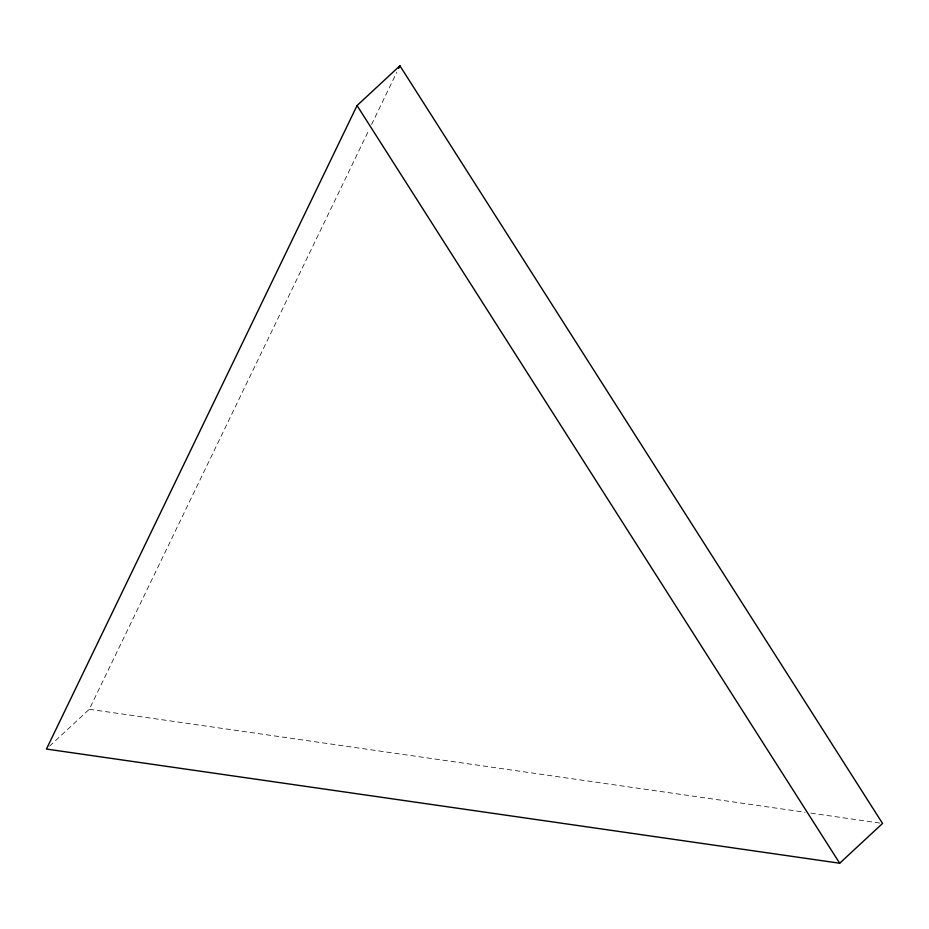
<?xml version="1.0" encoding="UTF-8"?>
<svg xmlns="http://www.w3.org/2000/svg" width="929" height="929" viewBox="0 0 929 929"><rect width="100%" height="100%" fill="white"/><g stroke="black" fill="none" stroke-linecap="round" stroke-linejoin="round"><path stroke-width="0.7" stroke-dasharray="4.64 3.48" d="M49.585 746.138L89.312 709.268L369.045 129.735M371.565 124.509L396.764 72.299M89.312 709.268L805.095 812.283M810.831 813.119L882.55 823.442"/><path stroke-width="1.39" d="M357.05 105.558L46.45 749.053L839.688 863.227L882.55 823.442L399.911 65.773L357.05 105.558L839.688 863.227M398.657 68.386L399.911 65.773"/></g></svg>
